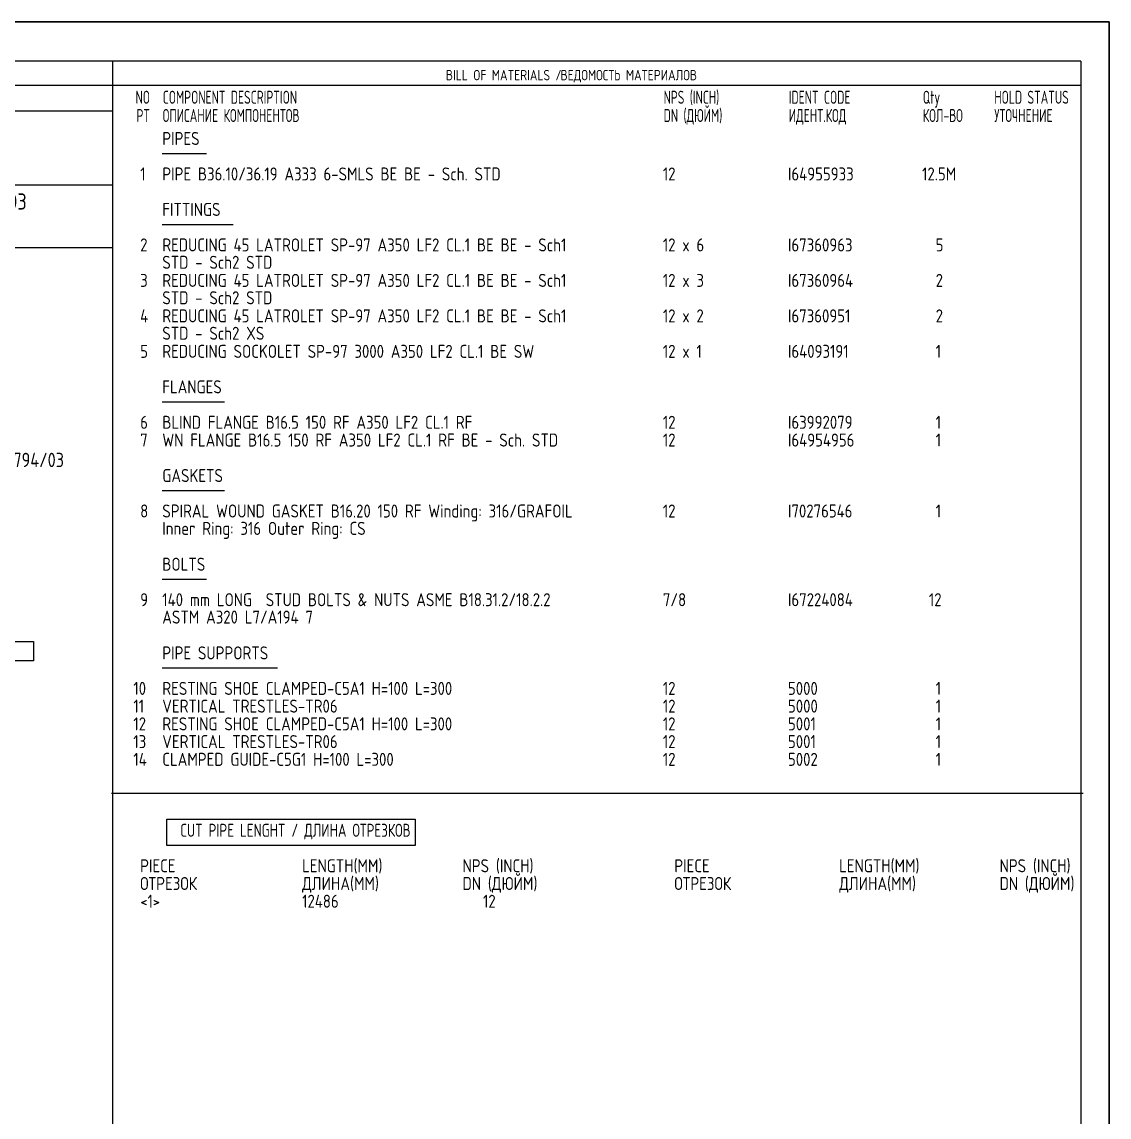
# Model space of a CAD drawing. Extents: x 0 to 594, y 0 to 420.
# Drawn here: x 385.5 to 594, y 210 to 420 of the extents above; entities that cross this region are included whole.
import ezdxf
from ezdxf.enums import TextEntityAlignment as Align

# ---------------------------------------------------------------- set-up
doc = ezdxf.new("R2010")
doc.units = 0
doc.header["$MEASUREMENT"] = 0
doc.linetypes.add('BORDER_2012_SLN$0$8001.Solid', pattern=[0])
for name, color, linetype in [('BORDER_2012_SLN$0$2', 7, 'Continuous'), ('BORDER_2012_SLN$0$GT_1', 7, 'Continuous'), ('GT_1', 7, 'Continuous')]:
    doc.layers.add(name, color=color, linetype=linetype)
for name, color, linetype, lineweight in [('BORDER_2012_SLN$0$BG_Level_1', 7, 'BORDER_2012_SLN$0$8001.Solid', 25), ('BORDER_2012_SLN$0$Level_1', 7, 'BORDER_2012_SLN$0$8001.Solid', 25), ('BORDER_2012_SLN$0$Level_18', 7, 'BORDER_2012_SLN$0$8001.Solid', 25)]:
    doc.layers.add(name, color=color, linetype=linetype, lineweight=lineweight)
doc.styles.add('BORDER_2012_SLN$0$GOST type A', font='GOST type A')
doc.styles.add('BORDER_2012_SLN$0$HTX1', font='')
doc.styles.add('HTX1', font='')
doc.styles.get('BORDER_2012_SLN$0$HTX1').set_extended_font_data('GOST type A')
doc.styles.get('HTX1').set_extended_font_data('GOST type A')

# ---------------------------------------------------------------- blocks, each defined once
blk = doc.blocks.new('BORDER_2012_SLN')
at = {"layer": 'BORDER_2012_SLN$0$2'}
blk.add_line((162.42, 407.85), (588.6, 407.85), dxfattribs=at)
at = {"layer": 'BORDER_2012_SLN$0$Level_1', "color": 7, "lineweight": -3}
for p, q in [((588.6, 412.5), (25.4, 412.5)), ((402.9, 7.5), (402.9, 412.5)), ((588.6, 412.5), (588.6, 7.5)), ((402.75, 402.9), (188.39, 402.9)), ((402.9, 388.7), (162.37, 388.68)), ((402.9, 376.7), (25.4, 376.7))]:
    blk.add_line(p, q, dxfattribs=at)
at = {"layer": 'BORDER_2012_SLN$0$Level_18', "color": 7, "lineweight": -3, "flags": 128}
blk.add_lwpolyline([(0, 0), (0, 420), (594, 420), (594, 0)], close=True, dxfattribs=at)
at = {"layer": 'BORDER_2012_SLN$0$BG_Level_1', "color": 7, "style": 'BORDER_2012_SLN$0$GOST type A'}
for s, p in [('BILL OF MATERIALS / ', (466.8, 408.8)), ('ВЕДОМОСТЬ МАТЕРИАЛОВ', (488.8, 408.8))]:
    blk.add_text(s, height=2, dxfattribs=at).set_placement(p)
at = {"layer": 'BORDER_2012_SLN$0$GT_1', "style": 'BORDER_2012_SLN$0$HTX1', "width": 0.8}
for s, p in [('NO', (410.06, 404.3)), ('PT', (410.06, 400.8))]:
    blk.add_text(s, height=2.5, dxfattribs=at).set_placement(p, align=Align.RIGHT)
for s, p in [('COMPONENT DESCRIPTION', (412.5, 404.3)), ('NPS (INCH)', (508.56, 404.3)), ('IDENT CODE', (532.56, 404.3)), ('Qty', (558.27, 404.3)), ('HOLD STATUS', (571.99, 404.3)), ('ОПИСАНИЕ КОМПОНЕНТОВ', (412.5, 400.8)), ('DN (ДЮЙМ)', (508.56, 400.8)), ('ИДЕНТ.КОД', (532.56, 400.8)), ('КОЛ-ВО', (558.27, 400.8)), ('УТОЧНЕНИЕ', (571.99, 400.8))]:
    blk.add_text(s, height=2.5, dxfattribs=at).set_placement(p)

msp = doc.modelspace()

# ---------------------------------------------------------------- linework, layer by layer
at = {"layer": 'GT_1', "flags": 128}
for points in [[(0, 0), (594, 0), (594, 420), (0, 420), (0, 0)], [(420.914, 394.704), (412.414, 394.704)], [(426.014, 381.099), (412.414, 381.099)], [(424.314, 347.085), (412.414, 347.085)], [(424.314, 330.078), (412.414, 330.078)], [(420.914, 313.071), (412.414, 313.071)], [(371.7, 301.2), (387.7, 301.2), (387.7, 297.5), (371.7, 297.5), (371.7, 301.2)], [(434.514, 296.065), (412.414, 296.065)], [(402.7, 272.144), (589, 272.144)], [(413.271, 267.099), (460.914, 267.099), (460.914, 262.051), (413.271, 262.051), (413.271, 267.099)]]:
    msp.add_lwpolyline(points, dxfattribs=at)

# ---------------------------------------------------------------- block references
at = {"linetype": 'Continuous'}
msp.add_blockref('BORDER_2012_SLN', (0, 0), dxfattribs=at)

# ---------------------------------------------------------------- texts
at = {"layer": 'GT_1', "style": 'HTX1'}
for s, height, width, p in [('PIPES', 2.5, 1.02, (412.414, 396.395)), ('  1', 2.5, 1.02, (405.557, 389.592)), ('PIPE B36.10/36.19 A333 6-SMLS BE BE - Sch. STD', 2.5, 1.02, (412.414, 389.592)), ('12', 2.5, 1.02, (508.414, 389.592)), ('I64955933', 2.5, 1.02, (532.414, 389.592)), ('12.5M', 2.5, 1.02, (558.129, 389.592)), ('SLN-2725-8770-25-F-3103', 3.125, 1.02, (345, 384)), ('FITTINGS', 2.5, 1.02, (412.414, 382.789)), ('  2', 2.5, 1.02, (405.557, 375.986)), ('REDUCING 45 LATROLET SP-97 A350 LF2 CL.1 BE BE - Sch1', 2.5, 1.02, (412.414, 375.986)), ('12 x 6', 2.5, 1.02, (508.414, 375.986)), ('I67360963', 2.5, 1.02, (532.414, 375.986)), ('  5', 2.5, 1.02, (558.129, 375.986)), ('STD - Sch2 STD', 2.5, 1.02, (412.414, 372.653)), ('  3', 2.5, 1.02, (405.557, 369.184)), ('REDUCING 45 LATROLET SP-97 A350 LF2 CL.1 BE BE - Sch1', 2.5, 1.02, (412.414, 369.184)), ('12 x 3', 2.5, 1.02, (508.414, 369.184)), ('I67360964', 2.5, 1.02, (532.414, 369.184)), ('  2', 2.5, 1.02, (558.129, 369.184)), ('STD - Sch2 STD', 2.5, 1.02, (412.414, 365.85)), ('  4', 2.5, 1.02, (405.557, 362.381)), ('REDUCING 45 LATROLET SP-97 A350 LF2 CL.1 BE BE - Sch1', 2.5, 1.02, (412.414, 362.381)), ('12 x 2', 2.5, 1.02, (508.414, 362.381)), ('I67360951', 2.5, 1.02, (532.414, 362.381)), ('  2', 2.5, 1.02, (558.129, 362.381)), ('STD - Sch2 XS', 2.5, 1.02, (412.414, 359.048)), ('  5', 2.5, 1.02, (405.557, 355.578)), ('REDUCING SOCKOLET SP-97 3000 A350 LF2 CL.1 BE SW', 2.5, 1.02, (412.414, 355.578)), ('12 x 1', 2.5, 1.02, (508.414, 355.578)), ('I64093191', 2.5, 1.02, (532.414, 355.578)), ('  1', 2.5, 1.02, (558.129, 355.578)), ('FLANGES', 2.5, 1.02, (412.414, 348.776)), ('  6', 2.5, 1.02, (405.557, 341.973)), ('BLIND FLANGE B16.5 150 RF A350 LF2 CL.1 RF', 2.5, 1.02, (412.414, 341.973)), ('12', 2.5, 1.02, (508.414, 341.973)), ('I63992079', 2.5, 1.02, (532.414, 341.973)), ('  1', 2.5, 1.02, (558.129, 341.973)), ('  7', 2.5, 1.02, (405.557, 338.571)), ('WN FLANGE B16.5 150 RF A350 LF2 CL.1 RF BE - Sch. STD', 2.5, 1.02, (412.414, 338.571)), ('12', 2.5, 1.02, (508.414, 338.571)), ('I64954956', 2.5, 1.02, (532.414, 338.571)), ('  1', 2.5, 1.02, (558.129, 338.571)), ('8770-5120-1CL1FA-FL/8794/03', 2.75, 1.02, (351.2, 334.633)), ('GASKETS', 2.5, 1.02, (412.414, 331.769)), ('  8', 2.5, 1.02, (405.557, 324.966)), ('SPIRAL WOUND GASKET B16.20 150 RF Winding: 316/GRAFOIL', 2.5, 1.02, (412.414, 324.966)), ('12', 2.5, 1.02, (508.414, 324.966)), ('I70276546', 2.5, 1.02, (532.414, 324.966)), ('  1', 2.5, 1.02, (558.129, 324.966)), ('Inner Ring: 316 Outer Ring: CS', 2.5, 1.02, (412.414, 321.633)), ('BOLTS', 2.5, 1.02, (412.414, 314.762)), ('  9', 2.5, 1.02, (405.557, 307.959)), ('140 mm LONG  STUD BOLTS & NUTS ASME B18.31.2/18.2.2', 2.5, 1.02, (412.414, 307.959)), ('7/8', 2.5, 1.02, (508.414, 307.959)), ('I67224084', 2.5, 1.02, (532.414, 307.959)), (' 12', 2.5, 1.02, (558.129, 307.959)), ('ASTM A320 L7/A194 7', 2.5, 1.02, (412.414, 304.626)), ('PIPE SUPPORTS', 2.5, 1.02, (412.414, 297.755)), (' 10', 2.5, 1.02, (405.557, 290.952)), ('RESTING SHOE CLAMPED-C5A1 H=100 L=300', 2.5, 1.02, (412.414, 290.952)), ('12', 2.5, 1.02, (508.414, 290.952)), ('5000', 2.5, 1.02, (532.414, 290.952)), ('  1', 2.5, 1.02, (558.129, 290.952)), (' 11', 2.5, 1.02, (405.557, 287.551)), ('VERTICAL TRESTLES-TR06', 2.5, 1.02, (412.414, 287.551)), ('12', 2.5, 1.02, (508.414, 287.551)), ('5000', 2.5, 1.02, (532.414, 287.551)), ('  1', 2.5, 1.02, (558.129, 287.551)), (' 12', 2.5, 1.02, (405.557, 284.15)), ('RESTING SHOE CLAMPED-C5A1 H=100 L=300', 2.5, 1.02, (412.414, 284.15)), ('12', 2.5, 1.02, (508.414, 284.15)), ('5001', 2.5, 1.02, (532.414, 284.15)), ('  1', 2.5, 1.02, (558.129, 284.15)), (' 13', 2.5, 1.02, (405.557, 280.748)), ('VERTICAL TRESTLES-TR06', 2.5, 1.02, (412.414, 280.748)), ('12', 2.5, 1.02, (508.414, 280.748)), ('5001', 2.5, 1.02, (532.414, 280.748)), ('  1', 2.5, 1.02, (558.129, 280.748)), (' 14', 2.5, 1.02, (405.557, 277.347)), ('CLAMPED GUIDE-C5G1 H=100 L=300', 2.5, 1.02, (412.414, 277.347)), ('12', 2.5, 1.02, (508.414, 277.347)), ('5002', 2.5, 1.02, (532.414, 277.347)), ('  1', 2.5, 1.02, (558.129, 277.347)), ('CUT PIPE LENGHT / ДЛИНА ОТРЕЗКОВ', 2.5, 0.9, (415.843, 263.741)), ('  PIECE', 2.5, 1.02, (405.557, 256.939)), ('    LENGTH(MM)', 2.5, 1.02, (434, 256.939)), ('NPS (INCH)', 2.5, 1.02, (470, 256.939)), ('  PIECE', 2.5, 1.02, (508, 256.939)), ('    LENGTH(MM)', 2.5, 1.02, (537, 256.939)), ('NPS (INCH)', 2.5, 1.02, (573, 256.939)), ('    ДЛИНА(MM)', 2.5, 1.02, (434, 253.537)), ('DN (ДЮЙМ)', 2.5, 1.02, (470, 253.537)), ('    ДЛИНА(MM)', 2.5, 1.02, (537, 253.537)), ('DN (ДЮЙМ)', 2.5, 1.02, (573, 253.537)), ('  ОТРЕЗОК', 2.5, 1.02, (405.557, 253.537)), ('  ОТРЕЗОК', 2.5, 1.02, (508, 253.537)), ('  <1>', 2.5, 1.02, (405.557, 250.136)), ('    12486', 2.5, 1.02, (434, 250.136)), ('   12', 2.5, 1.02, (470, 250.136))]:
    msp.add_text(s, height=height, dxfattribs=dict(at, width=width)).set_placement(p)

doc.saveas('drawing.dxf')
